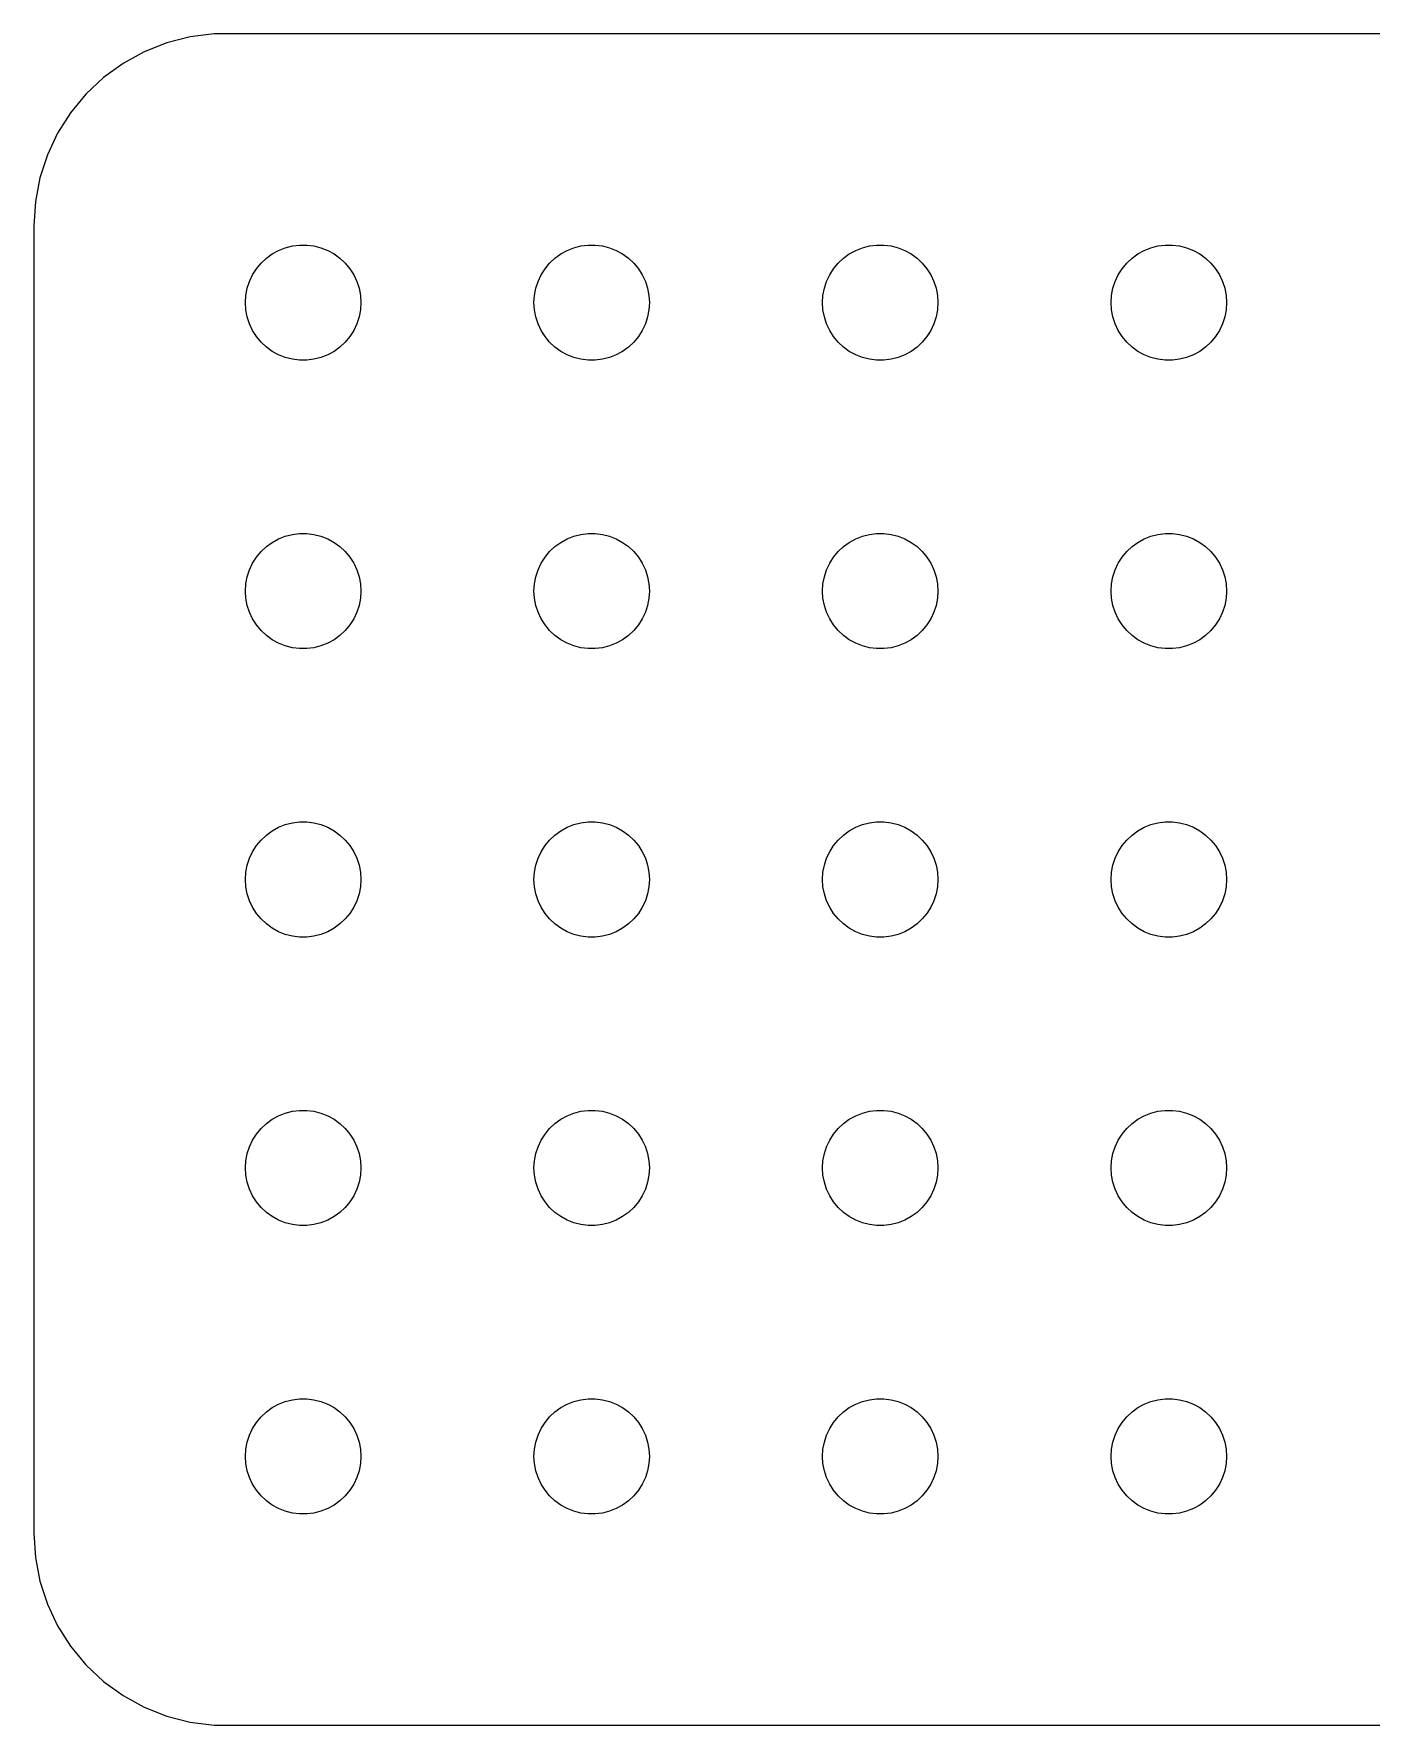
# Model space of a CAD drawing. Header units: metres. Extents: x -37 to 37, y 32 to 130.
# Drawn here: x -37 to -2.24, y 32.01 to 75.99 of the extents above; entities that cross this region are included whole.
import ezdxf

# ---------------------------------------------------------------- set-up
doc = ezdxf.new("R2010")
doc.units = ezdxf.units.M

msp = doc.modelspace()

# ---------------------------------------------------------------- linework, layer by layer
for p, q in [((-33.5451, 75.7553), (-34.1289, 75.5241)), ((-32.9369, 75.9114), (-33.5451, 75.7553)), ((-32.3139, 75.9901), (-32.9369, 75.9114)), ((32.3139, 75.9901), (-32.3139, 75.9901)), ((-34.6791, 75.2216), (-35.1871, 74.8526)), ((-34.1289, 75.5241), (-34.6791, 75.2216)), ((-35.1871, 74.8526), (-35.6448, 74.4227)), ((-35.6448, 74.4227), (-36.0451, 73.9389)), ((-36.0451, 73.9389), (-36.3815, 73.4088)), ((-36.3815, 73.4088), (-36.6489, 72.8406)), ((-36.6489, 72.8406), (-36.8429, 72.2434)), ((-36.8429, 72.2434), (-36.9606, 71.6267)), ((-36.9606, 71.6267), (-37, 71)), ((-37, 71), (-37, 37)), ((-30.6387, 70.3572), (-30.4635, 70.4266)), ((-30.4635, 70.4266), (-30.2811, 70.4734)), ((-30.2811, 70.4734), (-30.0942, 70.497)), ((-30.0942, 70.497), (-29.9058, 70.497)), ((-29.9058, 70.497), (-29.7189, 70.4734)), ((-29.7189, 70.4734), (-29.5365, 70.4266)), ((-29.5365, 70.4266), (-29.3613, 70.3572)), ((-23.1387, 70.3572), (-22.9635, 70.4266)), ((-22.9635, 70.4266), (-22.7811, 70.4734)), ((-22.7811, 70.4734), (-22.5942, 70.497)), ((-22.5942, 70.497), (-22.4058, 70.497)), ((-22.4058, 70.497), (-22.2189, 70.4734)), ((-22.2189, 70.4734), (-22.0365, 70.4266)), ((-22.0365, 70.4266), (-21.8613, 70.3572)), ((-15.6387, 70.3572), (-15.4635, 70.4266)), ((-15.4635, 70.4266), (-15.2811, 70.4734)), ((-15.2811, 70.4734), (-15.0942, 70.497)), ((-15.0942, 70.497), (-14.9058, 70.497)), ((-14.9058, 70.497), (-14.7189, 70.4734)), ((-14.7189, 70.4734), (-14.5365, 70.4266)), ((-14.5365, 70.4266), (-14.3613, 70.3572)), ((-8.13866, 70.3572), (-7.96352, 70.4266)), ((-7.96352, 70.4266), (-7.78107, 70.4734)), ((-7.78107, 70.4734), (-7.59418, 70.497)), ((-7.59418, 70.497), (-7.40581, 70.497)), ((-7.40581, 70.497), (-7.21892, 70.4734)), ((-7.21892, 70.4734), (-7.03647, 70.4266)), ((-7.03647, 70.4266), (-6.86133, 70.3572)), ((-31.2135, 69.8817), (-31.0934, 70.0268)), ((-31.0934, 70.0268), (-30.9561, 70.1558)), ((-30.9561, 70.1558), (-30.8037, 70.2665)), ((-30.8037, 70.2665), (-30.6387, 70.3572)), ((-29.3613, 70.3572), (-29.1963, 70.2665)), ((-29.1963, 70.2665), (-29.0439, 70.1558)), ((-29.0439, 70.1558), (-28.9065, 70.0268)), ((-28.9065, 70.0268), (-28.7865, 69.8817)), ((-23.7135, 69.8817), (-23.5934, 70.0268)), ((-23.5934, 70.0268), (-23.4561, 70.1558)), ((-23.4561, 70.1558), (-23.3037, 70.2665)), ((-23.3037, 70.2665), (-23.1387, 70.3572)), ((-21.8613, 70.3572), (-21.6963, 70.2665)), ((-21.6963, 70.2665), (-21.5439, 70.1558)), ((-21.5439, 70.1558), (-21.4065, 70.0268)), ((-21.4065, 70.0268), (-21.2865, 69.8817)), ((-16.2135, 69.8817), (-16.0934, 70.0268)), ((-16.0934, 70.0268), (-15.9561, 70.1558)), ((-15.9561, 70.1558), (-15.8037, 70.2665)), ((-15.8037, 70.2665), (-15.6387, 70.3572)), ((-14.3613, 70.3572), (-14.1963, 70.2665)), ((-14.1963, 70.2665), (-14.0439, 70.1558)), ((-14.0439, 70.1558), (-13.9065, 70.0268)), ((-13.9065, 70.0268), (-13.7865, 69.8817)), ((-8.71352, 69.8817), (-8.59344, 70.0268)), ((-8.59344, 70.0268), (-8.45613, 70.1558)), ((-8.45613, 70.1558), (-8.30373, 70.2665)), ((-8.30373, 70.2665), (-8.13866, 70.3572)), ((-6.86133, 70.3572), (-6.69626, 70.2665)), ((-6.69626, 70.2665), (-6.54385, 70.1558)), ((-6.54385, 70.1558), (-6.40654, 70.0268)), ((-6.40654, 70.0268), (-6.28647, 69.8817)), ((-31.4529, 69.373), (-31.3947, 69.5522)), ((-31.3947, 69.5522), (-31.3145, 69.7226)), ((-31.3145, 69.7226), (-31.2135, 69.8817)), ((-28.7865, 69.8817), (-28.6855, 69.7226)), ((-28.6855, 69.7226), (-28.6053, 69.5522)), ((-28.6053, 69.5522), (-28.5471, 69.373)), ((-23.9529, 69.373), (-23.8947, 69.5522)), ((-23.8947, 69.5522), (-23.8145, 69.7226)), ((-23.8145, 69.7226), (-23.7135, 69.8817)), ((-21.2865, 69.8817), (-21.1855, 69.7226)), ((-21.1855, 69.7226), (-21.1053, 69.5522)), ((-21.1053, 69.5522), (-21.0471, 69.373)), ((-16.4529, 69.373), (-16.3947, 69.5522)), ((-16.3947, 69.5522), (-16.3145, 69.7226)), ((-16.3145, 69.7226), (-16.2135, 69.8817)), ((-13.7865, 69.8817), (-13.6855, 69.7226)), ((-13.6855, 69.7226), (-13.6053, 69.5522)), ((-13.6053, 69.5522), (-13.5471, 69.373)), ((-8.95287, 69.373), (-8.89465, 69.5522)), ((-8.89465, 69.5522), (-8.81445, 69.7226)), ((-8.81445, 69.7226), (-8.71352, 69.8817)), ((-6.28647, 69.8817), (-6.18553, 69.7226)), ((-6.18553, 69.7226), (-6.10533, 69.5522)), ((-6.10533, 69.5522), (-6.04712, 69.373)), ((-31.5, 69), (-31.4882, 69.188)), ((-31.4882, 69.188), (-31.4529, 69.373)), ((-28.5471, 69.373), (-28.5118, 69.188)), ((-28.5118, 69.188), (-28.5, 69)), ((-24, 69), (-23.9882, 69.188)), ((-23.9882, 69.188), (-23.9529, 69.373)), ((-21.0471, 69.373), (-21.0118, 69.188)), ((-21.0118, 69.188), (-21, 69)), ((-16.5, 69), (-16.4882, 69.188)), ((-16.4882, 69.188), (-16.4529, 69.373)), ((-13.5471, 69.373), (-13.5118, 69.188)), ((-13.5118, 69.188), (-13.5, 69)), ((-9, 69), (-8.98816, 69.188)), ((-8.98816, 69.188), (-8.95287, 69.373)), ((-6.04712, 69.373), (-6.01183, 69.188)), ((-6.01183, 69.188), (-6, 69)), ((-31.4882, 68.812), (-31.5, 69)), ((-31.4529, 68.627), (-31.4882, 68.812)), ((-31.3947, 68.4478), (-31.4529, 68.627)), ((-28.5471, 68.627), (-28.6053, 68.4478)), ((-28.5118, 68.812), (-28.5471, 68.627)), ((-28.5, 69), (-28.5118, 68.812)), ((-23.9882, 68.812), (-24, 69)), ((-23.9529, 68.627), (-23.9882, 68.812)), ((-23.8947, 68.4478), (-23.9529, 68.627)), ((-21.0471, 68.627), (-21.1053, 68.4478)), ((-21.0118, 68.812), (-21.0471, 68.627)), ((-21, 69), (-21.0118, 68.812)), ((-16.4882, 68.812), (-16.5, 69)), ((-16.4529, 68.627), (-16.4882, 68.812)), ((-16.3947, 68.4478), (-16.4529, 68.627)), ((-13.5471, 68.627), (-13.6053, 68.4478)), ((-13.5118, 68.812), (-13.5471, 68.627)), ((-13.5, 69), (-13.5118, 68.812)), ((-8.98816, 68.812), (-9, 69)), ((-8.95287, 68.627), (-8.98816, 68.812)), ((-8.89465, 68.4478), (-8.95287, 68.627)), ((-6.04712, 68.627), (-6.10533, 68.4478)), ((-6.01183, 68.812), (-6.04712, 68.627)), ((-6, 69), (-6.01183, 68.812)), ((-31.3145, 68.2774), (-31.3947, 68.4478)), ((-31.2135, 68.1183), (-31.3145, 68.2774)), ((-28.6855, 68.2774), (-28.7865, 68.1183)), ((-28.6053, 68.4478), (-28.6855, 68.2774)), ((-23.8145, 68.2774), (-23.8947, 68.4478)), ((-23.7135, 68.1183), (-23.8145, 68.2774)), ((-21.1855, 68.2774), (-21.2865, 68.1183)), ((-21.1053, 68.4478), (-21.1855, 68.2774)), ((-16.3145, 68.2774), (-16.3947, 68.4478)), ((-16.2135, 68.1183), (-16.3145, 68.2774)), ((-13.6855, 68.2774), (-13.7865, 68.1183)), ((-13.6053, 68.4478), (-13.6855, 68.2774)), ((-8.81445, 68.2774), (-8.89465, 68.4478)), ((-8.71352, 68.1183), (-8.81445, 68.2774)), ((-6.18553, 68.2774), (-6.28647, 68.1183)), ((-6.10533, 68.4478), (-6.18553, 68.2774)), ((-31.0934, 67.9732), (-31.2135, 68.1183)), ((-30.9561, 67.8442), (-31.0934, 67.9732)), ((-30.8037, 67.7335), (-30.9561, 67.8442)), ((-30.6387, 67.6427), (-30.8037, 67.7335)), ((-29.1963, 67.7335), (-29.3613, 67.6427)), ((-29.0439, 67.8442), (-29.1963, 67.7335)), ((-28.9065, 67.9732), (-29.0439, 67.8442)), ((-28.7865, 68.1183), (-28.9065, 67.9732)), ((-23.5934, 67.9732), (-23.7135, 68.1183)), ((-23.4561, 67.8442), (-23.5934, 67.9732)), ((-23.3037, 67.7335), (-23.4561, 67.8442)), ((-23.1387, 67.6427), (-23.3037, 67.7335)), ((-21.6963, 67.7335), (-21.8613, 67.6427)), ((-21.5439, 67.8442), (-21.6963, 67.7335)), ((-21.4065, 67.9732), (-21.5439, 67.8442)), ((-21.2865, 68.1183), (-21.4065, 67.9732)), ((-16.0934, 67.9732), (-16.2135, 68.1183)), ((-15.9561, 67.8442), (-16.0934, 67.9732)), ((-15.8037, 67.7335), (-15.9561, 67.8442)), ((-15.6387, 67.6427), (-15.8037, 67.7335)), ((-14.1963, 67.7335), (-14.3613, 67.6427)), ((-14.0439, 67.8442), (-14.1963, 67.7335)), ((-13.9065, 67.9732), (-14.0439, 67.8442)), ((-13.7865, 68.1183), (-13.9065, 67.9732)), ((-8.59344, 67.9732), (-8.71352, 68.1183)), ((-8.45613, 67.8442), (-8.59344, 67.9732)), ((-8.30373, 67.7335), (-8.45613, 67.8442)), ((-8.13866, 67.6427), (-8.30373, 67.7335)), ((-6.69626, 67.7335), (-6.86133, 67.6427)), ((-6.54385, 67.8442), (-6.69626, 67.7335)), ((-6.40654, 67.9732), (-6.54385, 67.8442)), ((-6.28647, 68.1183), (-6.40654, 67.9732)), ((-30.4635, 67.5734), (-30.6387, 67.6427)), ((-30.2811, 67.5266), (-30.4635, 67.5734)), ((-30.0942, 67.5029), (-30.2811, 67.5266)), ((-29.9058, 67.5029), (-30.0942, 67.5029)), ((-29.7189, 67.5266), (-29.9058, 67.5029)), ((-29.5365, 67.5734), (-29.7189, 67.5266)), ((-29.3613, 67.6427), (-29.5365, 67.5734)), ((-22.9635, 67.5734), (-23.1387, 67.6427)), ((-22.7811, 67.5266), (-22.9635, 67.5734)), ((-22.5942, 67.5029), (-22.7811, 67.5266)), ((-22.4058, 67.5029), (-22.5942, 67.5029)), ((-22.2189, 67.5266), (-22.4058, 67.5029)), ((-22.0365, 67.5734), (-22.2189, 67.5266)), ((-21.8613, 67.6427), (-22.0365, 67.5734)), ((-15.4635, 67.5734), (-15.6387, 67.6427)), ((-15.2811, 67.5266), (-15.4635, 67.5734)), ((-15.0942, 67.5029), (-15.2811, 67.5266)), ((-14.9058, 67.5029), (-15.0942, 67.5029)), ((-14.7189, 67.5266), (-14.9058, 67.5029)), ((-14.5365, 67.5734), (-14.7189, 67.5266)), ((-14.3613, 67.6427), (-14.5365, 67.5734)), ((-7.96352, 67.5734), (-8.13866, 67.6427)), ((-7.78107, 67.5266), (-7.96352, 67.5734)), ((-7.59418, 67.5029), (-7.78107, 67.5266)), ((-7.40581, 67.5029), (-7.59418, 67.5029)), ((-7.21892, 67.5266), (-7.40581, 67.5029)), ((-7.03647, 67.5734), (-7.21892, 67.5266)), ((-6.86133, 67.6427), (-7.03647, 67.5734)), ((-30.6387, 62.8572), (-30.4635, 62.9266)), ((-30.4635, 62.9266), (-30.2811, 62.9734)), ((-30.2811, 62.9734), (-30.0942, 62.997)), ((-30.0942, 62.997), (-29.9058, 62.997)), ((-29.9058, 62.997), (-29.7189, 62.9734)), ((-29.7189, 62.9734), (-29.5365, 62.9266)), ((-29.5365, 62.9266), (-29.3613, 62.8572)), ((-23.1387, 62.8572), (-22.9635, 62.9266)), ((-22.9635, 62.9266), (-22.7811, 62.9734)), ((-22.7811, 62.9734), (-22.5942, 62.997)), ((-22.5942, 62.997), (-22.4058, 62.997)), ((-22.4058, 62.997), (-22.2189, 62.9734)), ((-22.2189, 62.9734), (-22.0365, 62.9266)), ((-22.0365, 62.9266), (-21.8613, 62.8572)), ((-15.6387, 62.8572), (-15.4635, 62.9266)), ((-15.4635, 62.9266), (-15.2811, 62.9734)), ((-15.2811, 62.9734), (-15.0942, 62.997)), ((-15.0942, 62.997), (-14.9058, 62.997)), ((-14.9058, 62.997), (-14.7189, 62.9734)), ((-14.7189, 62.9734), (-14.5365, 62.9266)), ((-14.5365, 62.9266), (-14.3613, 62.8572)), ((-8.13866, 62.8572), (-7.96352, 62.9266)), ((-7.96352, 62.9266), (-7.78107, 62.9734)), ((-7.78107, 62.9734), (-7.59418, 62.997)), ((-7.59418, 62.997), (-7.40581, 62.997)), ((-7.40581, 62.997), (-7.21892, 62.9734)), ((-7.21892, 62.9734), (-7.03647, 62.9266)), ((-7.03647, 62.9266), (-6.86133, 62.8572)), ((-31.2135, 62.3817), (-31.0934, 62.5268)), ((-31.0934, 62.5268), (-30.9561, 62.6558)), ((-30.9561, 62.6558), (-30.8037, 62.7665)), ((-30.8037, 62.7665), (-30.6387, 62.8572)), ((-29.3613, 62.8572), (-29.1963, 62.7665)), ((-29.1963, 62.7665), (-29.0439, 62.6558)), ((-29.0439, 62.6558), (-28.9065, 62.5268)), ((-28.9065, 62.5268), (-28.7865, 62.3817)), ((-23.7135, 62.3817), (-23.5934, 62.5268)), ((-23.5934, 62.5268), (-23.4561, 62.6558)), ((-23.4561, 62.6558), (-23.3037, 62.7665)), ((-23.3037, 62.7665), (-23.1387, 62.8572)), ((-21.8613, 62.8572), (-21.6963, 62.7665)), ((-21.6963, 62.7665), (-21.5439, 62.6558)), ((-21.5439, 62.6558), (-21.4065, 62.5268)), ((-21.4065, 62.5268), (-21.2865, 62.3817)), ((-16.2135, 62.3817), (-16.0934, 62.5268)), ((-16.0934, 62.5268), (-15.9561, 62.6558)), ((-15.9561, 62.6558), (-15.8037, 62.7665)), ((-15.8037, 62.7665), (-15.6387, 62.8572)), ((-14.3613, 62.8572), (-14.1963, 62.7665)), ((-14.1963, 62.7665), (-14.0439, 62.6558)), ((-14.0439, 62.6558), (-13.9065, 62.5268)), ((-13.9065, 62.5268), (-13.7865, 62.3817)), ((-8.71352, 62.3817), (-8.59344, 62.5268)), ((-8.59344, 62.5268), (-8.45613, 62.6558)), ((-8.45613, 62.6558), (-8.30373, 62.7665)), ((-8.30373, 62.7665), (-8.13866, 62.8572)), ((-6.86133, 62.8572), (-6.69626, 62.7665)), ((-6.69626, 62.7665), (-6.54385, 62.6558)), ((-6.54385, 62.6558), (-6.40654, 62.5268)), ((-6.40654, 62.5268), (-6.28647, 62.3817)), ((-31.4529, 61.873), (-31.3947, 62.0522)), ((-31.3947, 62.0522), (-31.3145, 62.2226)), ((-31.3145, 62.2226), (-31.2135, 62.3817)), ((-28.7865, 62.3817), (-28.6855, 62.2226)), ((-28.6855, 62.2226), (-28.6053, 62.0522)), ((-28.6053, 62.0522), (-28.5471, 61.873)), ((-23.9529, 61.873), (-23.8947, 62.0522)), ((-23.8947, 62.0522), (-23.8145, 62.2226)), ((-23.8145, 62.2226), (-23.7135, 62.3817)), ((-21.2865, 62.3817), (-21.1855, 62.2226)), ((-21.1855, 62.2226), (-21.1053, 62.0522)), ((-21.1053, 62.0522), (-21.0471, 61.873)), ((-16.4529, 61.873), (-16.3947, 62.0522)), ((-16.3947, 62.0522), (-16.3145, 62.2226)), ((-16.3145, 62.2226), (-16.2135, 62.3817)), ((-13.7865, 62.3817), (-13.6855, 62.2226)), ((-13.6855, 62.2226), (-13.6053, 62.0522)), ((-13.6053, 62.0522), (-13.5471, 61.873)), ((-8.95287, 61.873), (-8.89465, 62.0522)), ((-8.89465, 62.0522), (-8.81445, 62.2226)), ((-8.81445, 62.2226), (-8.71352, 62.3817)), ((-6.28647, 62.3817), (-6.18553, 62.2226)), ((-6.18553, 62.2226), (-6.10533, 62.0522)), ((-6.10533, 62.0522), (-6.04712, 61.873)), ((-31.5, 61.5), (-31.4882, 61.688)), ((-31.4882, 61.688), (-31.4529, 61.873)), ((-28.5471, 61.873), (-28.5118, 61.688)), ((-28.5118, 61.688), (-28.5, 61.5)), ((-24, 61.5), (-23.9882, 61.688)), ((-23.9882, 61.688), (-23.9529, 61.873)), ((-21.0471, 61.873), (-21.0118, 61.688)), ((-21.0118, 61.688), (-21, 61.5)), ((-16.5, 61.5), (-16.4882, 61.688)), ((-16.4882, 61.688), (-16.4529, 61.873)), ((-13.5471, 61.873), (-13.5118, 61.688)), ((-13.5118, 61.688), (-13.5, 61.5)), ((-9, 61.5), (-8.98816, 61.688)), ((-8.98816, 61.688), (-8.95287, 61.873)), ((-6.04712, 61.873), (-6.01183, 61.688)), ((-6.01183, 61.688), (-6, 61.5)), ((-31.4882, 61.312), (-31.5, 61.5)), ((-31.4529, 61.127), (-31.4882, 61.312)), ((-28.5118, 61.312), (-28.5471, 61.127)), ((-28.5, 61.5), (-28.5118, 61.312)), ((-23.9882, 61.312), (-24, 61.5)), ((-23.9529, 61.127), (-23.9882, 61.312)), ((-21.0118, 61.312), (-21.0471, 61.127)), ((-21, 61.5), (-21.0118, 61.312)), ((-16.4882, 61.312), (-16.5, 61.5)), ((-16.4529, 61.127), (-16.4882, 61.312)), ((-13.5118, 61.312), (-13.5471, 61.127)), ((-13.5, 61.5), (-13.5118, 61.312)), ((-8.98816, 61.312), (-9, 61.5)), ((-8.95287, 61.127), (-8.98816, 61.312)), ((-6.01183, 61.312), (-6.04712, 61.127)), ((-6, 61.5), (-6.01183, 61.312)), ((-31.3947, 60.9478), (-31.4529, 61.127)), ((-31.3145, 60.7774), (-31.3947, 60.9478)), ((-31.2135, 60.6183), (-31.3145, 60.7774)), ((-28.6855, 60.7774), (-28.7865, 60.6183)), ((-28.6053, 60.9478), (-28.6855, 60.7774)), ((-28.5471, 61.127), (-28.6053, 60.9478)), ((-23.8947, 60.9478), (-23.9529, 61.127)), ((-23.8145, 60.7774), (-23.8947, 60.9478)), ((-23.7135, 60.6183), (-23.8145, 60.7774)), ((-21.1855, 60.7774), (-21.2865, 60.6183)), ((-21.1053, 60.9478), (-21.1855, 60.7774)), ((-21.0471, 61.127), (-21.1053, 60.9478)), ((-16.3947, 60.9478), (-16.4529, 61.127)), ((-16.3145, 60.7774), (-16.3947, 60.9478)), ((-16.2135, 60.6183), (-16.3145, 60.7774)), ((-13.6855, 60.7774), (-13.7865, 60.6183)), ((-13.6053, 60.9478), (-13.6855, 60.7774)), ((-13.5471, 61.127), (-13.6053, 60.9478)), ((-8.89465, 60.9478), (-8.95287, 61.127)), ((-8.81445, 60.7774), (-8.89465, 60.9478)), ((-8.71352, 60.6183), (-8.81445, 60.7774)), ((-6.18553, 60.7774), (-6.28647, 60.6183)), ((-6.10533, 60.9478), (-6.18553, 60.7774)), ((-6.04712, 61.127), (-6.10533, 60.9478)), ((-31.0934, 60.4732), (-31.2135, 60.6183)), ((-30.9561, 60.3442), (-31.0934, 60.4732)), ((-30.8037, 60.2335), (-30.9561, 60.3442)), ((-29.0439, 60.3442), (-29.1963, 60.2335)), ((-28.9065, 60.4732), (-29.0439, 60.3442)), ((-28.7865, 60.6183), (-28.9065, 60.4732)), ((-23.5934, 60.4732), (-23.7135, 60.6183)), ((-23.4561, 60.3442), (-23.5934, 60.4732)), ((-23.3037, 60.2335), (-23.4561, 60.3442)), ((-21.5439, 60.3442), (-21.6963, 60.2335)), ((-21.4065, 60.4732), (-21.5439, 60.3442)), ((-21.2865, 60.6183), (-21.4065, 60.4732)), ((-16.0934, 60.4732), (-16.2135, 60.6183)), ((-15.9561, 60.3442), (-16.0934, 60.4732)), ((-15.8037, 60.2335), (-15.9561, 60.3442)), ((-14.0439, 60.3442), (-14.1963, 60.2335)), ((-13.9065, 60.4732), (-14.0439, 60.3442)), ((-13.7865, 60.6183), (-13.9065, 60.4732)), ((-8.59344, 60.4732), (-8.71352, 60.6183)), ((-8.45613, 60.3442), (-8.59344, 60.4732)), ((-8.30373, 60.2335), (-8.45613, 60.3442)), ((-6.54385, 60.3442), (-6.69626, 60.2335)), ((-6.40654, 60.4732), (-6.54385, 60.3442)), ((-6.28647, 60.6183), (-6.40654, 60.4732)), ((-30.6387, 60.1427), (-30.8037, 60.2335)), ((-30.4635, 60.0734), (-30.6387, 60.1427)), ((-30.2811, 60.0266), (-30.4635, 60.0734)), ((-30.0942, 60.0029), (-30.2811, 60.0266)), ((-29.9058, 60.0029), (-30.0942, 60.0029)), ((-29.7189, 60.0266), (-29.9058, 60.0029)), ((-29.5365, 60.0734), (-29.7189, 60.0266)), ((-29.3613, 60.1427), (-29.5365, 60.0734)), ((-29.1963, 60.2335), (-29.3613, 60.1427)), ((-23.1387, 60.1427), (-23.3037, 60.2335)), ((-22.9635, 60.0734), (-23.1387, 60.1427)), ((-22.7811, 60.0266), (-22.9635, 60.0734)), ((-22.5942, 60.0029), (-22.7811, 60.0266)), ((-22.4058, 60.0029), (-22.5942, 60.0029)), ((-22.2189, 60.0266), (-22.4058, 60.0029)), ((-22.0365, 60.0734), (-22.2189, 60.0266)), ((-21.8613, 60.1427), (-22.0365, 60.0734)), ((-21.6963, 60.2335), (-21.8613, 60.1427)), ((-15.6387, 60.1427), (-15.8037, 60.2335)), ((-15.4635, 60.0734), (-15.6387, 60.1427)), ((-15.2811, 60.0266), (-15.4635, 60.0734)), ((-15.0942, 60.0029), (-15.2811, 60.0266)), ((-14.9058, 60.0029), (-15.0942, 60.0029)), ((-14.7189, 60.0266), (-14.9058, 60.0029)), ((-14.5365, 60.0734), (-14.7189, 60.0266)), ((-14.3613, 60.1427), (-14.5365, 60.0734)), ((-14.1963, 60.2335), (-14.3613, 60.1427)), ((-8.13866, 60.1427), (-8.30373, 60.2335)), ((-7.96352, 60.0734), (-8.13866, 60.1427)), ((-7.78107, 60.0266), (-7.96352, 60.0734)), ((-7.59418, 60.0029), (-7.78107, 60.0266)), ((-7.40581, 60.0029), (-7.59418, 60.0029)), ((-7.21892, 60.0266), (-7.40581, 60.0029)), ((-7.03647, 60.0734), (-7.21892, 60.0266)), ((-6.86133, 60.1427), (-7.03647, 60.0734)), ((-6.69626, 60.2335), (-6.86133, 60.1427)), ((-30.6387, 55.3572), (-30.4635, 55.4266)), ((-30.4635, 55.4266), (-30.2811, 55.4734)), ((-30.2811, 55.4734), (-30.0942, 55.497)), ((-30.0942, 55.497), (-29.9058, 55.497)), ((-29.9058, 55.497), (-29.7189, 55.4734)), ((-29.7189, 55.4734), (-29.5365, 55.4266)), ((-29.5365, 55.4266), (-29.3613, 55.3572)), ((-23.1387, 55.3572), (-22.9635, 55.4266)), ((-22.9635, 55.4266), (-22.7811, 55.4734)), ((-22.7811, 55.4734), (-22.5942, 55.497)), ((-22.5942, 55.497), (-22.4058, 55.497)), ((-22.4058, 55.497), (-22.2189, 55.4734)), ((-22.2189, 55.4734), (-22.0365, 55.4266)), ((-22.0365, 55.4266), (-21.8613, 55.3572)), ((-15.6387, 55.3572), (-15.4635, 55.4266)), ((-15.4635, 55.4266), (-15.2811, 55.4734)), ((-15.2811, 55.4734), (-15.0942, 55.497)), ((-15.0942, 55.497), (-14.9058, 55.497)), ((-14.9058, 55.497), (-14.7189, 55.4734)), ((-14.7189, 55.4734), (-14.5365, 55.4266)), ((-14.5365, 55.4266), (-14.3613, 55.3572)), ((-8.13866, 55.3572), (-7.96352, 55.4266)), ((-7.96352, 55.4266), (-7.78107, 55.4734)), ((-7.78107, 55.4734), (-7.59418, 55.497)), ((-7.59418, 55.497), (-7.40581, 55.497)), ((-7.40581, 55.497), (-7.21892, 55.4734)), ((-7.21892, 55.4734), (-7.03647, 55.4266)), ((-7.03647, 55.4266), (-6.86133, 55.3572)), ((-31.2135, 54.8817), (-31.0934, 55.0268)), ((-31.0934, 55.0268), (-30.9561, 55.1558)), ((-30.9561, 55.1558), (-30.8037, 55.2665)), ((-30.8037, 55.2665), (-30.6387, 55.3572)), ((-29.3613, 55.3572), (-29.1963, 55.2665)), ((-29.1963, 55.2665), (-29.0439, 55.1558)), ((-29.0439, 55.1558), (-28.9065, 55.0268)), ((-28.9065, 55.0268), (-28.7865, 54.8817)), ((-23.7135, 54.8817), (-23.5934, 55.0268)), ((-23.5934, 55.0268), (-23.4561, 55.1558)), ((-23.4561, 55.1558), (-23.3037, 55.2665)), ((-23.3037, 55.2665), (-23.1387, 55.3572)), ((-21.8613, 55.3572), (-21.6963, 55.2665)), ((-21.6963, 55.2665), (-21.5439, 55.1558)), ((-21.5439, 55.1558), (-21.4065, 55.0268)), ((-21.4065, 55.0268), (-21.2865, 54.8817)), ((-16.2135, 54.8817), (-16.0934, 55.0268)), ((-16.0934, 55.0268), (-15.9561, 55.1558)), ((-15.9561, 55.1558), (-15.8037, 55.2665)), ((-15.8037, 55.2665), (-15.6387, 55.3572)), ((-14.3613, 55.3572), (-14.1963, 55.2665)), ((-14.1963, 55.2665), (-14.0439, 55.1558)), ((-14.0439, 55.1558), (-13.9065, 55.0268)), ((-13.9065, 55.0268), (-13.7865, 54.8817)), ((-8.71352, 54.8817), (-8.59344, 55.0268)), ((-8.59344, 55.0268), (-8.45613, 55.1558)), ((-8.45613, 55.1558), (-8.30373, 55.2665)), ((-8.30373, 55.2665), (-8.13866, 55.3572)), ((-6.86133, 55.3572), (-6.69626, 55.2665)), ((-6.69626, 55.2665), (-6.54385, 55.1558)), ((-6.54385, 55.1558), (-6.40654, 55.0268)), ((-6.40654, 55.0268), (-6.28647, 54.8817)), ((-31.4529, 54.373), (-31.3947, 54.5522)), ((-31.3947, 54.5522), (-31.3145, 54.7226)), ((-31.3145, 54.7226), (-31.2135, 54.8817)), ((-28.7865, 54.8817), (-28.6855, 54.7226)), ((-28.6855, 54.7226), (-28.6053, 54.5522)), ((-28.6053, 54.5522), (-28.5471, 54.373)), ((-23.9529, 54.373), (-23.8947, 54.5522)), ((-23.8947, 54.5522), (-23.8145, 54.7226)), ((-23.8145, 54.7226), (-23.7135, 54.8817)), ((-21.2865, 54.8817), (-21.1855, 54.7226)), ((-21.1855, 54.7226), (-21.1053, 54.5522)), ((-21.1053, 54.5522), (-21.0471, 54.373)), ((-16.4529, 54.373), (-16.3947, 54.5522)), ((-16.3947, 54.5522), (-16.3145, 54.7226)), ((-16.3145, 54.7226), (-16.2135, 54.8817)), ((-13.7865, 54.8817), (-13.6855, 54.7226)), ((-13.6855, 54.7226), (-13.6053, 54.5522)), ((-13.6053, 54.5522), (-13.5471, 54.373)), ((-8.95287, 54.373), (-8.89465, 54.5522)), ((-8.89465, 54.5522), (-8.81445, 54.7226)), ((-8.81445, 54.7226), (-8.71352, 54.8817)), ((-6.28647, 54.8817), (-6.18553, 54.7226)), ((-6.18553, 54.7226), (-6.10533, 54.5522)), ((-6.10533, 54.5522), (-6.04712, 54.373)), ((-31.5, 54), (-31.4882, 54.188)), ((-31.4882, 54.188), (-31.4529, 54.373)), ((-28.5471, 54.373), (-28.5118, 54.188)), ((-28.5118, 54.188), (-28.5, 54)), ((-24, 54), (-23.9882, 54.188)), ((-23.9882, 54.188), (-23.9529, 54.373)), ((-21.0471, 54.373), (-21.0118, 54.188)), ((-21.0118, 54.188), (-21, 54)), ((-16.5, 54), (-16.4882, 54.188)), ((-16.4882, 54.188), (-16.4529, 54.373)), ((-13.5471, 54.373), (-13.5118, 54.188)), ((-13.5118, 54.188), (-13.5, 54)), ((-9, 54), (-8.98816, 54.188)), ((-8.98816, 54.188), (-8.95287, 54.373)), ((-6.04712, 54.373), (-6.01183, 54.188)), ((-6.01183, 54.188), (-6, 54)), ((-31.4882, 53.812), (-31.5, 54)), ((-31.4529, 53.627), (-31.4882, 53.812)), ((-28.5118, 53.812), (-28.5471, 53.627)), ((-28.5, 54), (-28.5118, 53.812)), ((-23.9882, 53.812), (-24, 54)), ((-23.9529, 53.627), (-23.9882, 53.812)), ((-21.0118, 53.812), (-21.0471, 53.627)), ((-21, 54), (-21.0118, 53.812)), ((-16.4882, 53.812), (-16.5, 54)), ((-16.4529, 53.627), (-16.4882, 53.812)), ((-13.5118, 53.812), (-13.5471, 53.627)), ((-13.5, 54), (-13.5118, 53.812)), ((-8.98816, 53.812), (-9, 54)), ((-8.95287, 53.627), (-8.98816, 53.812)), ((-6.01183, 53.812), (-6.04712, 53.627)), ((-6, 54), (-6.01183, 53.812)), ((-31.3947, 53.4478), (-31.4529, 53.627)), ((-31.3145, 53.2774), (-31.3947, 53.4478)), ((-31.2135, 53.1183), (-31.3145, 53.2774)), ((-28.6855, 53.2774), (-28.7865, 53.1183)), ((-28.6053, 53.4478), (-28.6855, 53.2774)), ((-28.5471, 53.627), (-28.6053, 53.4478)), ((-23.8947, 53.4478), (-23.9529, 53.627)), ((-23.8145, 53.2774), (-23.8947, 53.4478)), ((-23.7135, 53.1183), (-23.8145, 53.2774)), ((-21.1855, 53.2774), (-21.2865, 53.1183)), ((-21.1053, 53.4478), (-21.1855, 53.2774)), ((-21.0471, 53.627), (-21.1053, 53.4478)), ((-16.3947, 53.4478), (-16.4529, 53.627)), ((-16.3145, 53.2774), (-16.3947, 53.4478)), ((-16.2135, 53.1183), (-16.3145, 53.2774)), ((-13.6855, 53.2774), (-13.7865, 53.1183)), ((-13.6053, 53.4478), (-13.6855, 53.2774)), ((-13.5471, 53.627), (-13.6053, 53.4478)), ((-8.89465, 53.4478), (-8.95287, 53.627)), ((-8.81445, 53.2774), (-8.89465, 53.4478)), ((-8.71352, 53.1183), (-8.81445, 53.2774)), ((-6.18553, 53.2774), (-6.28647, 53.1183)), ((-6.10533, 53.4478), (-6.18553, 53.2774)), ((-6.04712, 53.627), (-6.10533, 53.4478)), ((-31.0934, 52.9732), (-31.2135, 53.1183)), ((-30.9561, 52.8442), (-31.0934, 52.9732)), ((-30.8037, 52.7335), (-30.9561, 52.8442)), ((-29.0439, 52.8442), (-29.1963, 52.7335)), ((-28.9065, 52.9732), (-29.0439, 52.8442)), ((-28.7865, 53.1183), (-28.9065, 52.9732)), ((-23.5934, 52.9732), (-23.7135, 53.1183)), ((-23.4561, 52.8442), (-23.5934, 52.9732)), ((-23.3037, 52.7335), (-23.4561, 52.8442)), ((-21.5439, 52.8442), (-21.6963, 52.7335)), ((-21.4065, 52.9732), (-21.5439, 52.8442)), ((-21.2865, 53.1183), (-21.4065, 52.9732)), ((-16.0934, 52.9732), (-16.2135, 53.1183)), ((-15.9561, 52.8442), (-16.0934, 52.9732)), ((-15.8037, 52.7335), (-15.9561, 52.8442)), ((-14.0439, 52.8442), (-14.1963, 52.7335)), ((-13.9065, 52.9732), (-14.0439, 52.8442)), ((-13.7865, 53.1183), (-13.9065, 52.9732)), ((-8.59344, 52.9732), (-8.71352, 53.1183)), ((-8.45613, 52.8442), (-8.59344, 52.9732)), ((-8.30373, 52.7335), (-8.45613, 52.8442)), ((-6.54385, 52.8442), (-6.69626, 52.7335)), ((-6.40654, 52.9732), (-6.54385, 52.8442)), ((-6.28647, 53.1183), (-6.40654, 52.9732)), ((-30.6387, 52.6428), (-30.8037, 52.7335)), ((-30.4635, 52.5734), (-30.6387, 52.6428)), ((-30.2811, 52.5266), (-30.4635, 52.5734)), ((-30.0942, 52.503), (-30.2811, 52.5266)), ((-29.9058, 52.503), (-30.0942, 52.503)), ((-29.7189, 52.5266), (-29.9058, 52.503)), ((-29.5365, 52.5734), (-29.7189, 52.5266)), ((-29.3613, 52.6428), (-29.5365, 52.5734)), ((-29.1963, 52.7335), (-29.3613, 52.6428)), ((-23.1387, 52.6428), (-23.3037, 52.7335)), ((-22.9635, 52.5734), (-23.1387, 52.6428)), ((-22.7811, 52.5266), (-22.9635, 52.5734)), ((-22.5942, 52.503), (-22.7811, 52.5266)), ((-22.4058, 52.503), (-22.5942, 52.503)), ((-22.2189, 52.5266), (-22.4058, 52.503)), ((-22.0365, 52.5734), (-22.2189, 52.5266)), ((-21.8613, 52.6428), (-22.0365, 52.5734)), ((-21.6963, 52.7335), (-21.8613, 52.6428)), ((-15.6387, 52.6428), (-15.8037, 52.7335)), ((-15.4635, 52.5734), (-15.6387, 52.6428)), ((-15.2811, 52.5266), (-15.4635, 52.5734)), ((-15.0942, 52.503), (-15.2811, 52.5266)), ((-14.9058, 52.503), (-15.0942, 52.503)), ((-14.7189, 52.5266), (-14.9058, 52.503)), ((-14.5365, 52.5734), (-14.7189, 52.5266)), ((-14.3613, 52.6428), (-14.5365, 52.5734)), ((-14.1963, 52.7335), (-14.3613, 52.6428)), ((-8.13866, 52.6428), (-8.30373, 52.7335)), ((-7.96352, 52.5734), (-8.13866, 52.6428)), ((-7.78107, 52.5266), (-7.96352, 52.5734)), ((-7.59418, 52.503), (-7.78107, 52.5266)), ((-7.40581, 52.503), (-7.59418, 52.503)), ((-7.21892, 52.5266), (-7.40581, 52.503)), ((-7.03647, 52.5734), (-7.21892, 52.5266)), ((-6.86133, 52.6428), (-7.03647, 52.5734)), ((-6.69626, 52.7335), (-6.86133, 52.6428)), ((-30.4635, 47.9266), (-30.2811, 47.9734)), ((-30.2811, 47.9734), (-30.0942, 47.9971)), ((-30.0942, 47.9971), (-29.9058, 47.9971)), ((-29.9058, 47.9971), (-29.7189, 47.9734)), ((-29.7189, 47.9734), (-29.5365, 47.9266)), ((-22.9635, 47.9266), (-22.7811, 47.9734)), ((-22.7811, 47.9734), (-22.5942, 47.9971)), ((-22.5942, 47.9971), (-22.4058, 47.9971)), ((-22.4058, 47.9971), (-22.2189, 47.9734)), ((-22.2189, 47.9734), (-22.0365, 47.9266)), ((-15.4635, 47.9266), (-15.2811, 47.9734)), ((-15.2811, 47.9734), (-15.0942, 47.9971)), ((-15.0942, 47.9971), (-14.9058, 47.9971)), ((-14.9058, 47.9971), (-14.7189, 47.9734)), ((-14.7189, 47.9734), (-14.5365, 47.9266)), ((-7.96352, 47.9266), (-7.78107, 47.9734)), ((-7.78107, 47.9734), (-7.59418, 47.9971)), ((-7.59418, 47.9971), (-7.40581, 47.9971)), ((-7.40581, 47.9971), (-7.21892, 47.9734)), ((-7.21892, 47.9734), (-7.03647, 47.9266)), ((-31.2135, 47.3817), (-31.0934, 47.5268)), ((-31.0934, 47.5268), (-30.9561, 47.6558)), ((-30.9561, 47.6558), (-30.8037, 47.7665)), ((-30.8037, 47.7665), (-30.6387, 47.8573)), ((-30.6387, 47.8573), (-30.4635, 47.9266)), ((-29.5365, 47.9266), (-29.3613, 47.8573)), ((-29.3613, 47.8573), (-29.1963, 47.7665)), ((-29.1963, 47.7665), (-29.0439, 47.6558)), ((-29.0439, 47.6558), (-28.9065, 47.5268)), ((-28.9065, 47.5268), (-28.7865, 47.3817)), ((-23.7135, 47.3817), (-23.5934, 47.5268)), ((-23.5934, 47.5268), (-23.4561, 47.6558)), ((-23.4561, 47.6558), (-23.3037, 47.7665)), ((-23.3037, 47.7665), (-23.1387, 47.8573)), ((-23.1387, 47.8573), (-22.9635, 47.9266)), ((-22.0365, 47.9266), (-21.8613, 47.8573)), ((-21.8613, 47.8573), (-21.6963, 47.7665)), ((-21.6963, 47.7665), (-21.5439, 47.6558)), ((-21.5439, 47.6558), (-21.4065, 47.5268)), ((-21.4065, 47.5268), (-21.2865, 47.3817)), ((-16.2135, 47.3817), (-16.0934, 47.5268)), ((-16.0934, 47.5268), (-15.9561, 47.6558)), ((-15.9561, 47.6558), (-15.8037, 47.7665)), ((-15.8037, 47.7665), (-15.6387, 47.8573)), ((-15.6387, 47.8573), (-15.4635, 47.9266)), ((-14.5365, 47.9266), (-14.3613, 47.8573)), ((-14.3613, 47.8573), (-14.1963, 47.7665)), ((-14.1963, 47.7665), (-14.0439, 47.6558)), ((-14.0439, 47.6558), (-13.9065, 47.5268)), ((-13.9065, 47.5268), (-13.7865, 47.3817)), ((-8.71352, 47.3817), (-8.59344, 47.5268)), ((-8.59344, 47.5268), (-8.45613, 47.6558)), ((-8.45613, 47.6558), (-8.30373, 47.7665)), ((-8.30373, 47.7665), (-8.13866, 47.8573)), ((-8.13866, 47.8573), (-7.96352, 47.9266)), ((-7.03647, 47.9266), (-6.86133, 47.8573)), ((-6.86133, 47.8573), (-6.69626, 47.7665)), ((-6.69626, 47.7665), (-6.54385, 47.6558)), ((-6.54385, 47.6558), (-6.40654, 47.5268)), ((-6.40654, 47.5268), (-6.28647, 47.3817)), ((-31.3947, 47.0522), (-31.3145, 47.2226)), ((-31.3145, 47.2226), (-31.2135, 47.3817)), ((-28.7865, 47.3817), (-28.6855, 47.2226)), ((-28.6855, 47.2226), (-28.6053, 47.0522)), ((-23.8947, 47.0522), (-23.8145, 47.2226)), ((-23.8145, 47.2226), (-23.7135, 47.3817)), ((-21.2865, 47.3817), (-21.1855, 47.2226)), ((-21.1855, 47.2226), (-21.1053, 47.0522)), ((-16.3947, 47.0522), (-16.3145, 47.2226)), ((-16.3145, 47.2226), (-16.2135, 47.3817)), ((-13.7865, 47.3817), (-13.6855, 47.2226)), ((-13.6855, 47.2226), (-13.6053, 47.0522)), ((-8.89465, 47.0522), (-8.81445, 47.2226)), ((-8.81445, 47.2226), (-8.71352, 47.3817)), ((-6.28647, 47.3817), (-6.18553, 47.2226)), ((-6.18553, 47.2226), (-6.10533, 47.0522)), ((-31.5, 46.5), (-31.4882, 46.688)), ((-31.4882, 46.688), (-31.4529, 46.873)), ((-31.4529, 46.873), (-31.3947, 47.0522)), ((-28.6053, 47.0522), (-28.5471, 46.873)), ((-28.5471, 46.873), (-28.5118, 46.688)), ((-28.5118, 46.688), (-28.5, 46.5)), ((-24, 46.5), (-23.9882, 46.688)), ((-23.9882, 46.688), (-23.9529, 46.873)), ((-23.9529, 46.873), (-23.8947, 47.0522)), ((-21.1053, 47.0522), (-21.0471, 46.873)), ((-21.0471, 46.873), (-21.0118, 46.688)), ((-21.0118, 46.688), (-21, 46.5)), ((-16.5, 46.5), (-16.4882, 46.688)), ((-16.4882, 46.688), (-16.4529, 46.873)), ((-16.4529, 46.873), (-16.3947, 47.0522)), ((-13.6053, 47.0522), (-13.5471, 46.873)), ((-13.5471, 46.873), (-13.5118, 46.688)), ((-13.5118, 46.688), (-13.5, 46.5)), ((-9, 46.5), (-8.98816, 46.688)), ((-8.98816, 46.688), (-8.95287, 46.873)), ((-8.95287, 46.873), (-8.89465, 47.0522)), ((-6.10533, 47.0522), (-6.04712, 46.873)), ((-6.04712, 46.873), (-6.01183, 46.688)), ((-6.01183, 46.688), (-6, 46.5)), ((-31.4882, 46.312), (-31.5, 46.5)), ((-31.4529, 46.127), (-31.4882, 46.312)), ((-28.5118, 46.312), (-28.5471, 46.127)), ((-28.5, 46.5), (-28.5118, 46.312)), ((-23.9882, 46.312), (-24, 46.5)), ((-23.9529, 46.127), (-23.9882, 46.312)), ((-21.0118, 46.312), (-21.0471, 46.127)), ((-21, 46.5), (-21.0118, 46.312)), ((-16.4882, 46.312), (-16.5, 46.5)), ((-16.4529, 46.127), (-16.4882, 46.312)), ((-13.5118, 46.312), (-13.5471, 46.127)), ((-13.5, 46.5), (-13.5118, 46.312)), ((-8.98816, 46.312), (-9, 46.5)), ((-8.95287, 46.127), (-8.98816, 46.312)), ((-6.01183, 46.312), (-6.04712, 46.127)), ((-6, 46.5), (-6.01183, 46.312)), ((-31.3947, 45.9478), (-31.4529, 46.127)), ((-31.3145, 45.7774), (-31.3947, 45.9478)), ((-31.2135, 45.6183), (-31.3145, 45.7774)), ((-28.6855, 45.7774), (-28.7865, 45.6183)), ((-28.6053, 45.9478), (-28.6855, 45.7774)), ((-28.5471, 46.127), (-28.6053, 45.9478)), ((-23.8947, 45.9478), (-23.9529, 46.127)), ((-23.8145, 45.7774), (-23.8947, 45.9478)), ((-23.7135, 45.6183), (-23.8145, 45.7774)), ((-21.1855, 45.7774), (-21.2865, 45.6183)), ((-21.1053, 45.9478), (-21.1855, 45.7774)), ((-21.0471, 46.127), (-21.1053, 45.9478)), ((-16.3947, 45.9478), (-16.4529, 46.127)), ((-16.3145, 45.7774), (-16.3947, 45.9478)), ((-16.2135, 45.6183), (-16.3145, 45.7774)), ((-13.6855, 45.7774), (-13.7865, 45.6183)), ((-13.6053, 45.9478), (-13.6855, 45.7774)), ((-13.5471, 46.127), (-13.6053, 45.9478)), ((-8.89465, 45.9478), (-8.95287, 46.127)), ((-8.81445, 45.7774), (-8.89465, 45.9478)), ((-8.71352, 45.6183), (-8.81445, 45.7774)), ((-6.18553, 45.7774), (-6.28647, 45.6183)), ((-6.10533, 45.9478), (-6.18553, 45.7774)), ((-6.04712, 46.127), (-6.10533, 45.9478)), ((-31.0934, 45.4732), (-31.2135, 45.6183)), ((-30.9561, 45.3442), (-31.0934, 45.4732)), ((-30.8037, 45.2335), (-30.9561, 45.3442)), ((-29.0439, 45.3442), (-29.1963, 45.2335)), ((-28.9065, 45.4732), (-29.0439, 45.3442)), ((-28.7865, 45.6183), (-28.9065, 45.4732)), ((-23.5934, 45.4732), (-23.7135, 45.6183)), ((-23.4561, 45.3442), (-23.5934, 45.4732)), ((-23.3037, 45.2335), (-23.4561, 45.3442)), ((-21.5439, 45.3442), (-21.6963, 45.2335)), ((-21.4065, 45.4732), (-21.5439, 45.3442)), ((-21.2865, 45.6183), (-21.4065, 45.4732)), ((-16.0934, 45.4732), (-16.2135, 45.6183)), ((-15.9561, 45.3442), (-16.0934, 45.4732)), ((-15.8037, 45.2335), (-15.9561, 45.3442)), ((-14.0439, 45.3442), (-14.1963, 45.2335)), ((-13.9065, 45.4732), (-14.0439, 45.3442)), ((-13.7865, 45.6183), (-13.9065, 45.4732)), ((-8.59344, 45.4732), (-8.71352, 45.6183)), ((-8.45613, 45.3442), (-8.59344, 45.4732)), ((-8.30373, 45.2335), (-8.45613, 45.3442)), ((-6.54385, 45.3442), (-6.69626, 45.2335)), ((-6.40654, 45.4732), (-6.54385, 45.3442)), ((-6.28647, 45.6183), (-6.40654, 45.4732)), ((-30.6387, 45.1428), (-30.8037, 45.2335)), ((-30.4635, 45.0734), (-30.6387, 45.1428)), ((-30.2811, 45.0266), (-30.4635, 45.0734)), ((-30.0942, 45.003), (-30.2811, 45.0266)), ((-29.9058, 45.003), (-30.0942, 45.003)), ((-29.7189, 45.0266), (-29.9058, 45.003)), ((-29.5365, 45.0734), (-29.7189, 45.0266)), ((-29.3613, 45.1428), (-29.5365, 45.0734)), ((-29.1963, 45.2335), (-29.3613, 45.1428)), ((-23.1387, 45.1428), (-23.3037, 45.2335)), ((-22.9635, 45.0734), (-23.1387, 45.1428)), ((-22.7811, 45.0266), (-22.9635, 45.0734)), ((-22.5942, 45.003), (-22.7811, 45.0266)), ((-22.4058, 45.003), (-22.5942, 45.003)), ((-22.2189, 45.0266), (-22.4058, 45.003)), ((-22.0365, 45.0734), (-22.2189, 45.0266)), ((-21.8613, 45.1428), (-22.0365, 45.0734)), ((-21.6963, 45.2335), (-21.8613, 45.1428)), ((-15.6387, 45.1428), (-15.8037, 45.2335)), ((-15.4635, 45.0734), (-15.6387, 45.1428)), ((-15.2811, 45.0266), (-15.4635, 45.0734)), ((-15.0942, 45.003), (-15.2811, 45.0266)), ((-14.9058, 45.003), (-15.0942, 45.003)), ((-14.7189, 45.0266), (-14.9058, 45.003)), ((-14.5365, 45.0734), (-14.7189, 45.0266)), ((-14.3613, 45.1428), (-14.5365, 45.0734)), ((-14.1963, 45.2335), (-14.3613, 45.1428)), ((-8.13866, 45.1428), (-8.30373, 45.2335)), ((-7.96352, 45.0734), (-8.13866, 45.1428)), ((-7.78107, 45.0266), (-7.96352, 45.0734)), ((-7.59418, 45.003), (-7.78107, 45.0266)), ((-7.40581, 45.003), (-7.59418, 45.003)), ((-7.21892, 45.0266), (-7.40581, 45.003)), ((-7.03647, 45.0734), (-7.21892, 45.0266)), ((-6.86133, 45.1428), (-7.03647, 45.0734)), ((-6.69626, 45.2335), (-6.86133, 45.1428)), ((-30.4635, 40.4266), (-30.2811, 40.4734)), ((-30.2811, 40.4734), (-30.0942, 40.4971)), ((-30.0942, 40.4971), (-29.9058, 40.4971)), ((-29.9058, 40.4971), (-29.7189, 40.4734)), ((-29.7189, 40.4734), (-29.5365, 40.4266)), ((-22.9635, 40.4266), (-22.7811, 40.4734)), ((-22.7811, 40.4734), (-22.5942, 40.4971)), ((-22.5942, 40.4971), (-22.4058, 40.4971)), ((-22.4058, 40.4971), (-22.2189, 40.4734)), ((-22.2189, 40.4734), (-22.0365, 40.4266)), ((-15.4635, 40.4266), (-15.2811, 40.4734)), ((-15.2811, 40.4734), (-15.0942, 40.4971)), ((-15.0942, 40.4971), (-14.9058, 40.4971)), ((-14.9058, 40.4971), (-14.7189, 40.4734)), ((-14.7189, 40.4734), (-14.5365, 40.4266)), ((-7.96352, 40.4266), (-7.78107, 40.4734)), ((-7.78107, 40.4734), (-7.59418, 40.4971)), ((-7.59418, 40.4971), (-7.40581, 40.4971)), ((-7.40581, 40.4971), (-7.21892, 40.4734)), ((-7.21892, 40.4734), (-7.03647, 40.4266)), ((-31.2135, 39.8817), (-31.0934, 40.0268)), ((-31.0934, 40.0268), (-30.9561, 40.1558)), ((-30.9561, 40.1558), (-30.8037, 40.2665)), ((-30.8037, 40.2665), (-30.6387, 40.3573)), ((-30.6387, 40.3573), (-30.4635, 40.4266)), ((-29.5365, 40.4266), (-29.3613, 40.3573)), ((-29.3613, 40.3573), (-29.1963, 40.2665)), ((-29.1963, 40.2665), (-29.0439, 40.1558)), ((-29.0439, 40.1558), (-28.9065, 40.0268)), ((-28.9065, 40.0268), (-28.7865, 39.8817)), ((-23.7135, 39.8817), (-23.5934, 40.0268)), ((-23.5934, 40.0268), (-23.4561, 40.1558)), ((-23.4561, 40.1558), (-23.3037, 40.2665)), ((-23.3037, 40.2665), (-23.1387, 40.3573)), ((-23.1387, 40.3573), (-22.9635, 40.4266)), ((-22.0365, 40.4266), (-21.8613, 40.3573)), ((-21.8613, 40.3573), (-21.6963, 40.2665)), ((-21.6963, 40.2665), (-21.5439, 40.1558)), ((-21.5439, 40.1558), (-21.4065, 40.0268)), ((-21.4065, 40.0268), (-21.2865, 39.8817)), ((-16.2135, 39.8817), (-16.0934, 40.0268)), ((-16.0934, 40.0268), (-15.9561, 40.1558)), ((-15.9561, 40.1558), (-15.8037, 40.2665)), ((-15.8037, 40.2665), (-15.6387, 40.3573)), ((-15.6387, 40.3573), (-15.4635, 40.4266)), ((-14.5365, 40.4266), (-14.3613, 40.3573)), ((-14.3613, 40.3573), (-14.1963, 40.2665)), ((-14.1963, 40.2665), (-14.0439, 40.1558)), ((-14.0439, 40.1558), (-13.9065, 40.0268)), ((-13.9065, 40.0268), (-13.7865, 39.8817)), ((-8.71352, 39.8817), (-8.59344, 40.0268)), ((-8.59344, 40.0268), (-8.45613, 40.1558)), ((-8.45613, 40.1558), (-8.30373, 40.2665)), ((-8.30373, 40.2665), (-8.13866, 40.3573)), ((-8.13866, 40.3573), (-7.96352, 40.4266)), ((-7.03647, 40.4266), (-6.86133, 40.3573)), ((-6.86133, 40.3573), (-6.69626, 40.2665)), ((-6.69626, 40.2665), (-6.54385, 40.1558)), ((-6.54385, 40.1558), (-6.40654, 40.0268)), ((-6.40654, 40.0268), (-6.28647, 39.8817)), ((-31.3947, 39.5522), (-31.3145, 39.7226)), ((-31.3145, 39.7226), (-31.2135, 39.8817)), ((-28.7865, 39.8817), (-28.6855, 39.7226)), ((-28.6855, 39.7226), (-28.6053, 39.5522)), ((-23.8947, 39.5522), (-23.8145, 39.7226)), ((-23.8145, 39.7226), (-23.7135, 39.8817)), ((-21.2865, 39.8817), (-21.1855, 39.7226)), ((-21.1855, 39.7226), (-21.1053, 39.5522)), ((-16.3947, 39.5522), (-16.3145, 39.7226)), ((-16.3145, 39.7226), (-16.2135, 39.8817)), ((-13.7865, 39.8817), (-13.6855, 39.7226)), ((-13.6855, 39.7226), (-13.6053, 39.5522)), ((-8.89465, 39.5522), (-8.81445, 39.7226)), ((-8.81445, 39.7226), (-8.71352, 39.8817)), ((-6.28647, 39.8817), (-6.18553, 39.7226)), ((-6.18553, 39.7226), (-6.10533, 39.5522)), ((-31.5, 39), (-31.4882, 39.188)), ((-31.4882, 39.188), (-31.4529, 39.373)), ((-31.4529, 39.373), (-31.3947, 39.5522)), ((-28.6053, 39.5522), (-28.5471, 39.373)), ((-28.5471, 39.373), (-28.5118, 39.188)), ((-28.5118, 39.188), (-28.5, 39)), ((-24, 39), (-23.9882, 39.188)), ((-23.9882, 39.188), (-23.9529, 39.373)), ((-23.9529, 39.373), (-23.8947, 39.5522)), ((-21.1053, 39.5522), (-21.0471, 39.373)), ((-21.0471, 39.373), (-21.0118, 39.188)), ((-21.0118, 39.188), (-21, 39)), ((-16.5, 39), (-16.4882, 39.188)), ((-16.4882, 39.188), (-16.4529, 39.373)), ((-16.4529, 39.373), (-16.3947, 39.5522)), ((-13.6053, 39.5522), (-13.5471, 39.373)), ((-13.5471, 39.373), (-13.5118, 39.188)), ((-13.5118, 39.188), (-13.5, 39)), ((-9, 39), (-8.98816, 39.188)), ((-8.98816, 39.188), (-8.95287, 39.373)), ((-8.95287, 39.373), (-8.89465, 39.5522)), ((-6.10533, 39.5522), (-6.04712, 39.373)), ((-6.04712, 39.373), (-6.01183, 39.188)), ((-6.01183, 39.188), (-6, 39)), ((-31.4882, 38.812), (-31.5, 39)), ((-31.4529, 38.627), (-31.4882, 38.812)), ((-28.5118, 38.812), (-28.5471, 38.627)), ((-28.5, 39), (-28.5118, 38.812)), ((-23.9882, 38.812), (-24, 39)), ((-23.9529, 38.627), (-23.9882, 38.812)), ((-21.0118, 38.812), (-21.0471, 38.627)), ((-21, 39), (-21.0118, 38.812)), ((-16.4882, 38.812), (-16.5, 39)), ((-16.4529, 38.627), (-16.4882, 38.812)), ((-13.5118, 38.812), (-13.5471, 38.627)), ((-13.5, 39), (-13.5118, 38.812)), ((-8.98816, 38.812), (-9, 39)), ((-8.95287, 38.627), (-8.98816, 38.812)), ((-6.01183, 38.812), (-6.04712, 38.627)), ((-6, 39), (-6.01183, 38.812)), ((-31.3947, 38.4478), (-31.4529, 38.627)), ((-31.3145, 38.2774), (-31.3947, 38.4478)), ((-31.2135, 38.1183), (-31.3145, 38.2774)), ((-28.6855, 38.2774), (-28.7865, 38.1183)), ((-28.6053, 38.4478), (-28.6855, 38.2774)), ((-28.5471, 38.627), (-28.6053, 38.4478)), ((-23.8947, 38.4478), (-23.9529, 38.627)), ((-23.8145, 38.2774), (-23.8947, 38.4478)), ((-23.7135, 38.1183), (-23.8145, 38.2774)), ((-21.1855, 38.2774), (-21.2865, 38.1183)), ((-21.1053, 38.4478), (-21.1855, 38.2774)), ((-21.0471, 38.627), (-21.1053, 38.4478)), ((-16.3947, 38.4478), (-16.4529, 38.627)), ((-16.3145, 38.2774), (-16.3947, 38.4478)), ((-16.2135, 38.1183), (-16.3145, 38.2774)), ((-13.6855, 38.2774), (-13.7865, 38.1183)), ((-13.6053, 38.4478), (-13.6855, 38.2774)), ((-13.5471, 38.627), (-13.6053, 38.4478)), ((-8.89465, 38.4478), (-8.95287, 38.627)), ((-8.81445, 38.2774), (-8.89465, 38.4478)), ((-8.71352, 38.1183), (-8.81445, 38.2774)), ((-6.18553, 38.2774), (-6.28647, 38.1183)), ((-6.10533, 38.4478), (-6.18553, 38.2774)), ((-6.04712, 38.627), (-6.10533, 38.4478)), ((-31.0934, 37.9732), (-31.2135, 38.1183)), ((-30.9561, 37.8442), (-31.0934, 37.9732)), ((-30.8037, 37.7335), (-30.9561, 37.8442)), ((-29.0439, 37.8442), (-29.1963, 37.7335)), ((-28.9065, 37.9732), (-29.0439, 37.8442)), ((-28.7865, 38.1183), (-28.9065, 37.9732)), ((-23.5934, 37.9732), (-23.7135, 38.1183)), ((-23.4561, 37.8442), (-23.5934, 37.9732)), ((-23.3037, 37.7335), (-23.4561, 37.8442)), ((-21.5439, 37.8442), (-21.6963, 37.7335)), ((-21.4065, 37.9732), (-21.5439, 37.8442)), ((-21.2865, 38.1183), (-21.4065, 37.9732)), ((-16.0934, 37.9732), (-16.2135, 38.1183)), ((-15.9561, 37.8442), (-16.0934, 37.9732)), ((-15.8037, 37.7335), (-15.9561, 37.8442)), ((-14.0439, 37.8442), (-14.1963, 37.7335)), ((-13.9065, 37.9732), (-14.0439, 37.8442)), ((-13.7865, 38.1183), (-13.9065, 37.9732)), ((-8.59344, 37.9732), (-8.71352, 38.1183)), ((-8.45613, 37.8442), (-8.59344, 37.9732)), ((-8.30373, 37.7335), (-8.45613, 37.8442)), ((-6.54385, 37.8442), (-6.69626, 37.7335)), ((-6.40654, 37.9732), (-6.54385, 37.8442)), ((-6.28647, 38.1183), (-6.40654, 37.9732)), ((-30.6387, 37.6428), (-30.8037, 37.7335)), ((-30.4635, 37.5734), (-30.6387, 37.6428)), ((-30.2811, 37.5266), (-30.4635, 37.5734)), ((-30.0942, 37.503), (-30.2811, 37.5266)), ((-29.9058, 37.503), (-30.0942, 37.503)), ((-29.7189, 37.5266), (-29.9058, 37.503)), ((-29.5365, 37.5734), (-29.7189, 37.5266)), ((-29.3613, 37.6428), (-29.5365, 37.5734)), ((-29.1963, 37.7335), (-29.3613, 37.6428)), ((-23.1387, 37.6428), (-23.3037, 37.7335)), ((-22.9635, 37.5734), (-23.1387, 37.6428)), ((-22.7811, 37.5266), (-22.9635, 37.5734)), ((-22.5942, 37.503), (-22.7811, 37.5266)), ((-22.4058, 37.503), (-22.5942, 37.503)), ((-22.2189, 37.5266), (-22.4058, 37.503)), ((-22.0365, 37.5734), (-22.2189, 37.5266)), ((-21.8613, 37.6428), (-22.0365, 37.5734)), ((-21.6963, 37.7335), (-21.8613, 37.6428)), ((-15.6387, 37.6428), (-15.8037, 37.7335)), ((-15.4635, 37.5734), (-15.6387, 37.6428)), ((-15.2811, 37.5266), (-15.4635, 37.5734)), ((-15.0942, 37.503), (-15.2811, 37.5266)), ((-14.9058, 37.503), (-15.0942, 37.503)), ((-14.7189, 37.5266), (-14.9058, 37.503)), ((-14.5365, 37.5734), (-14.7189, 37.5266)), ((-14.3613, 37.6428), (-14.5365, 37.5734)), ((-14.1963, 37.7335), (-14.3613, 37.6428)), ((-8.13866, 37.6428), (-8.30373, 37.7335)), ((-7.96352, 37.5734), (-8.13866, 37.6428)), ((-7.78107, 37.5266), (-7.96352, 37.5734)), ((-7.59418, 37.503), (-7.78107, 37.5266)), ((-7.40581, 37.503), (-7.59418, 37.503)), ((-7.21892, 37.5266), (-7.40581, 37.503)), ((-7.03647, 37.5734), (-7.21892, 37.5266)), ((-6.86133, 37.6428), (-7.03647, 37.5734)), ((-6.69626, 37.7335), (-6.86133, 37.6428)), ((-37, 37), (-36.9606, 36.3733)), ((-36.9606, 36.3733), (-36.8429, 35.7566)), ((-36.8429, 35.7566), (-36.6489, 35.1594)), ((-36.6489, 35.1594), (-36.3815, 34.5912)), ((-36.3815, 34.5912), (-36.0451, 34.0611)), ((-36.0451, 34.0611), (-35.6448, 33.5773)), ((-35.6448, 33.5773), (-35.1871, 33.1474)), ((-35.1871, 33.1474), (-34.6791, 32.7784)), ((-34.6791, 32.7784), (-34.1289, 32.4759)), ((-34.1289, 32.4759), (-33.5451, 32.2447)), ((-33.5451, 32.2447), (-32.9369, 32.0886)), ((-32.9369, 32.0886), (-32.3139, 32.0099)), ((-32.3139, 32.0099), (32.3139, 32.0099))]:
    msp.add_line(p, q)

doc.saveas('drawing.dxf')
